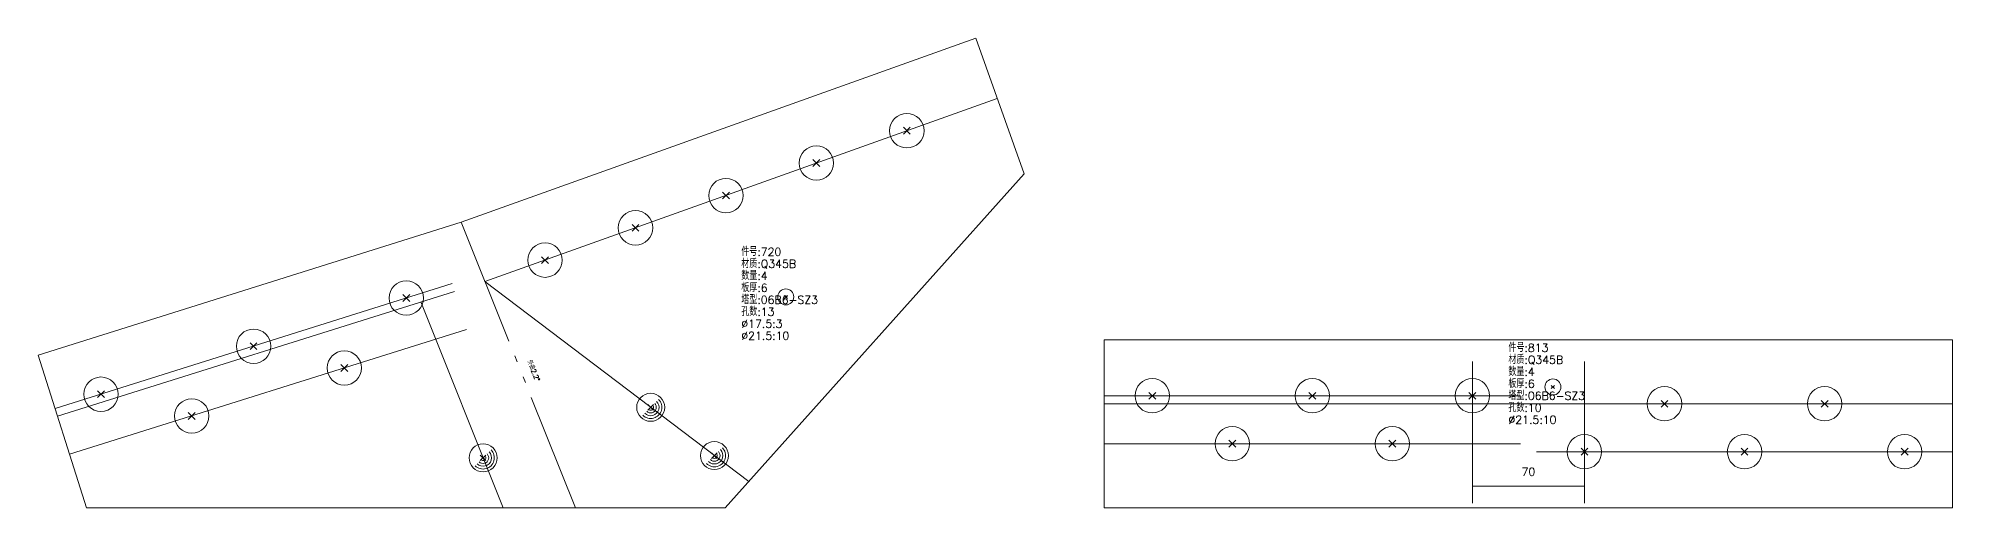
# Model space of a CAD drawing. Extents: x 0 to 24836, y -11 to 587.
# Drawn here: x 17143 to 18339, y 0 to 294 of the extents above; entities that cross this region are included whole.
import ezdxf
from ezdxf.enums import TextEntityAlignment as Align

# ---------------------------------------------------------------- set-up
doc = ezdxf.new("R2010")
doc.units = 0
doc.header["$LTSCALE"] = 20
doc.header["$MEASUREMENT"] = 0
doc.linetypes.add('制弯线', pattern=[5.9, 4, -0.5, 0.2, -0.5, 0.2, -0.5])
for name, color, linetype, lineweight in [('1', 7, 'CONTINUOUS', 25), ('2', 7, 'CONTINUOUS', 25), ('5', 7, 'CONTINUOUS', 25)]:
    doc.layers.add(name, color=color, linetype=linetype, lineweight=lineweight)
doc.styles.get("Standard").update_dxf_attribs({"font": 'simplex', "width": 0.7, "bigfont": 'gbhzfs.shx'})

# ---------------------------------------------------------------- blocks, each defined once
blk = doc.blocks.new('板孔21.5')
at = {"layer": '5', "color": 7, "linetype": 'Continuous', "lineweight": 13}
for p, q in [((-0.2, -0.2), (0.2, 0.2)), ((-0.2, 0.2), (0.2, -0.2))]:
    blk.add_line(p, q, dxfattribs=at)
blk.add_circle((0, 0), 1, dxfattribs=at)
blk = doc.blocks.new('板孔17.5')
at = {"layer": '5', "color": 7, "linetype": 'Continuous', "lineweight": 13}
for p, q in [((-0.2, -0.2), (0.2, 0.2)), ((-0.2, 0.2), (0.2, -0.2))]:
    blk.add_line(p, q, dxfattribs=at)
blk.add_circle((0, 0), 1, dxfattribs=at)
for radius in [0.8, 0.6, 0.4, 0.2]:
    blk.add_arc((0, 0), radius, 225, 45, dxfattribs=at)

msp = doc.modelspace()

# ---------------------------------------------------------------- linework, layer by layer
at = {"layer": '1', "color": 7, "linetype": 'Continuous', "lineweight": 18}
for p, q in [((17728.9, 293.5), (17407.5, 178.5)), ((17759.2, 208.8), (17728.9, 293.5)), ((17572.4, 0), (17759.2, 208.8)), ((17407.5, 178.5), (17143.3, 95.4)), ((18339.2, 105), (17809.2, 105)), ((17809.2, 105), (17809.2, 0)), ((18339.2, 0), (18339.2, 105)), ((17143.3, 95.4), (17173.4, 0)), ((17173.4, 0), (17572.4, 0)), ((17809.2, 0), (18339.2, 0))]:
    msp.add_line(p, q, dxfattribs=at)
at = {"layer": '2', "color": 9, "linetype": 'Continuous', "lineweight": 13}
for p, q in [((17422.3, 141.4), (17742.4, 255.9)), ((17401.8, 140.1), (17153.8, 62)), ((17403.3, 135.3), (17155.3, 57.2)), ((17422.3, 141.4), (17587.1, 16.4)), ((17382.2, 128.7), (17433.7, 0)), ((17410.8, 111.5), (17162.8, 33.4)), ((18069.2, 70), (17809.2, 70)), ((17809.2, 65), (18339.2, 65)), ((18069.2, 40), (17809.2, 40)), ((18079.2, 35), (18339.2, 35))]:
    msp.add_line(p, q, dxfattribs=at)
at = {"layer": '2', "color": 190, "linetype": '制弯线', "lineweight": 13}
msp.add_line((17407.5, 178.5), (17478.9, 0), dxfattribs=at)
at = {"layer": '2', "color": 7, "linetype": 'Continuous', "lineweight": 13}
for p, q in [((17611.3, 132.8), (17609.3, 130.8)), ((17609.3, 132.8), (17611.3, 130.8)), ((18090.5, 76.5), (18088.5, 74.5)), ((18088.5, 76.5), (18090.5, 74.5))]:
    msp.add_line(p, q, dxfattribs=at)
at = {"layer": '2', "color": 9, "linetype": 'Continuous', "lineweight": 18}
for p, q in [((18039.2, 91.5), (18039.2, 2.8)), ((18109.2, 2.8), (18109.2, 91.5)), ((18109.2, 13.5), (18039.2, 13.5))]:
    msp.add_line(p, q, dxfattribs=at)
at = {"layer": '2', "color": 7, "linetype": 'Continuous', "lineweight": 13}
for centre in [(17610.3, 131.8), (18089.5, 75.5)]:
    msp.add_circle(centre, 5, dxfattribs=at)

# ---------------------------------------------------------------- block references
at = {"layer": '1', "color": 7, "linetype": 'Continuous', "lineweight": 13}
for name, p, xscale, yscale, zscale in [('板孔21.5', (17685.9, 235.7), 10.75, 10.75, 10.75), ('板孔21.5', (17629.4, 215.5), 10.75, 10.75, 10.75), ('板孔21.5', (17572.9, 195.2), 10.75, 10.75, 10.75), ('板孔21.5', (17516.4, 175), 10.75, 10.75, 10.75), ('板孔21.5', (17459.9, 154.8), 10.75, 10.75, 10.75), ('板孔21.5', (17373.2, 131.1), 10.75, 10.75, 10.75), ('板孔21.5', (17277.8, 101), 10.75, 10.75, 10.75), ('板孔21.5', (17334.5, 87.4), 10.75, 10.75, 10.75), ('板孔21.5', (17182.5, 71), 10.75, 10.75, 10.75), ('板孔21.5', (17839.2, 70), 10.75, 10.75, 10.75), ('板孔21.5', (17939.2, 70), 10.75, 10.75, 10.75), ('板孔21.5', (18039.2, 70), 10.75, 10.75, 10.75), ('板孔21.5', (18159.2, 65), 10.75, 10.75, 10.75), ('板孔21.5', (18259.2, 65), 10.75, 10.75, 10.75), ('板孔21.5', (17239.2, 57.4), 10.75, 10.75, 10.75), ('板孔17.5', (17525.9, 62.8), 8.75, 8.75, 8.75), ('板孔21.5', (17889.2, 40), 10.75, 10.75, 10.75), ('板孔21.5', (17989.2, 40), 10.75, 10.75, 10.75), ('板孔17.5', (17421.2, 31.2), 8.75, 8.75, 8.75), ('板孔17.5', (17565.7, 32.6), 8.75, 8.75, 8.75), ('板孔21.5', (18109.2, 35), 10.75, 10.75, 10.75), ('板孔21.5', (18209.2, 35), 10.75, 10.75, 10.75), ('板孔21.5', (18309.2, 35), 10.75, 10.75, 10.75)]:
    msp.add_blockref(name, p, dxfattribs=dict(at, xscale=xscale, yscale=yscale, zscale=zscale))

# ---------------------------------------------------------------- texts
at = {"layer": '2', "color": 7, "linetype": 'Continuous', "lineweight": 13}
for s, p in [('材质:Q345B', (17582.5, 148.5)), ('件号:720', (17582.5, 156)), ('数量:4', (17582.5, 141)), ('板厚:6', (17582.5, 133.5)), ('塔型:06B6-SZ3', (17582.5, 126)), ('孔数:13', (17582.5, 118.5)), ('%%c17.5:3', (17582.5, 111)), ('%%c21.5:10', (17582.5, 103.5)), ('件号:813', (18061.7, 96)), ('材质:Q345B', (18061.7, 88.5)), ('数量:4', (18061.7, 81)), ('板厚:6', (18061.7, 73.5)), ('塔型:06B6-SZ3', (18061.7, 66)), ('孔数:10', (18061.7, 58.5)), ('%%c21.5:10', (18061.7, 51))]:
    msp.add_text(s, height=5, dxfattribs=at).set_placement(p, align=Align.BOTTOM_LEFT)
msp.add_text('外曲2.2%%d', height=3, rotation=293, dxfattribs=at).set_placement((17447.8, 91.1), align=Align.BOTTOM_LEFT)
msp.add_text('70', height=5, dxfattribs=at).set_placement((18074.2, 18.5), align=Align.BOTTOM_CENTER)

doc.saveas('drawing.dxf')
